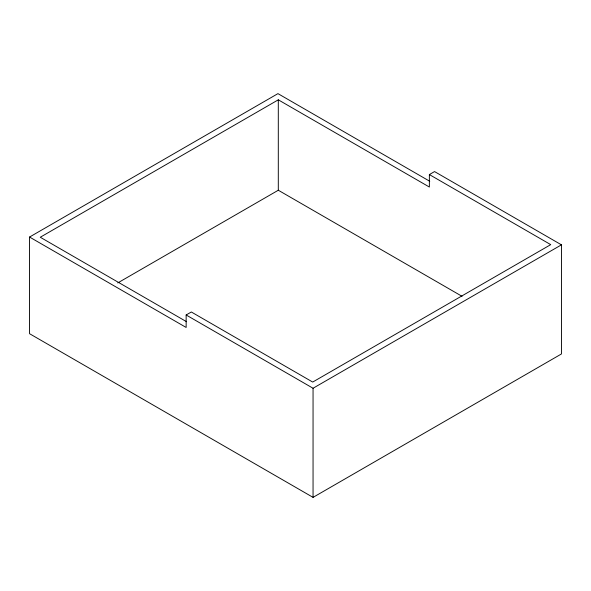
<?xml version="1.0" encoding="UTF-8"?>
<svg xmlns="http://www.w3.org/2000/svg" width="591" height="591" viewBox="0 0 591 591"><rect width="100%" height="100%" fill="white"/><g stroke="black" fill="none" stroke-linecap="round" stroke-linejoin="round"><path stroke-width="0.89" d="M186.542 321.696L40.269 237.242L278.302 99.82L429.369 187.037L429.369 174.567L434.548 171.575L561.45 244.837L561.45 353.957L313.053 497.371L29.55 333.693L29.55 237.043L277.947 93.629L429.768 181.282M117.749 282.926L278.302 190.236L462.051 296.32M29.55 237.043L186.15 327.458L186.15 314.981L191.336 311.989L312.698 382.059L550.731 244.637L429.369 174.567M186.15 314.981L313.053 388.25L561.45 244.837M313.053 388.25L313.053 497.371M278.302 99.82L278.302 190.236"/></g></svg>
